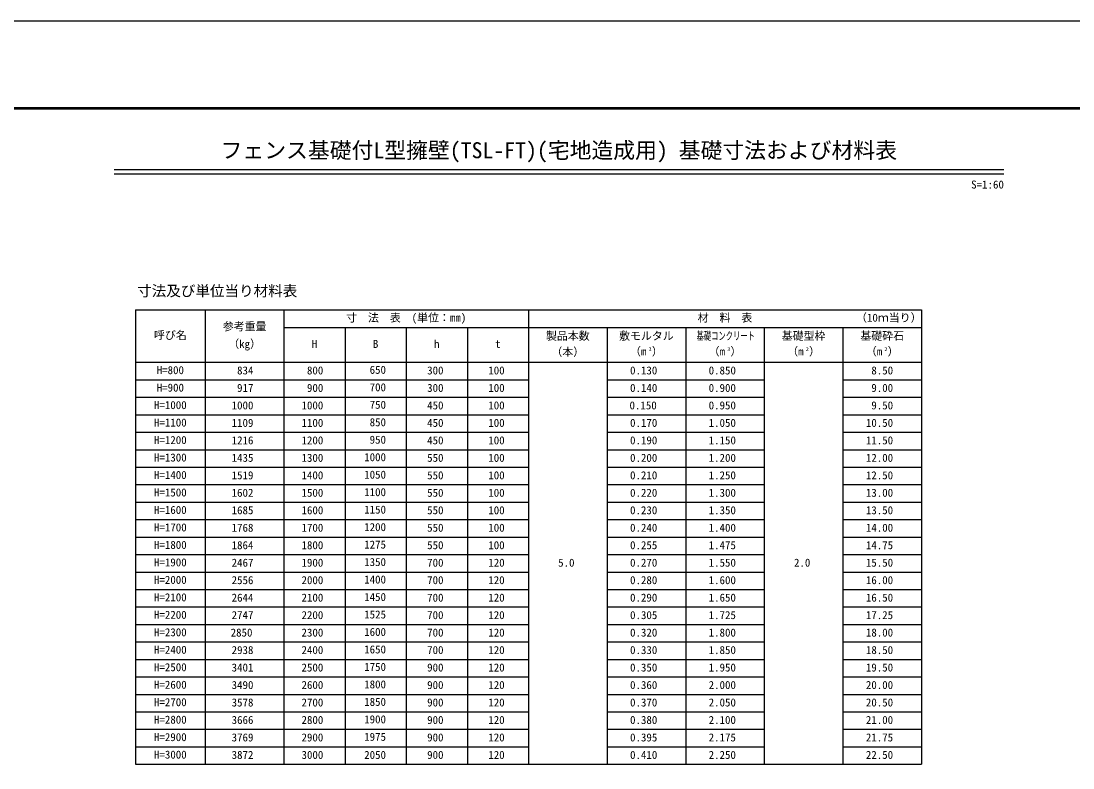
# Model space of a CAD drawing. Units: millimetres, scale not verified. Extents: x -50400 to 50400, y -17820 to 17820.
# Drawn here: x -32591 to -18139, y 7563 to 17820 of the extents above; entities that cross this region are included whole.
import ezdxf
from ezdxf.enums import TextEntityAlignment as Align

# ---------------------------------------------------------------- set-up
doc = ezdxf.new("R2010")
doc.units = ezdxf.units.MM
doc.header["$LTSCALE"] = 60
for name, color, linetype, lineweight in [('0-2_Defpoints', 5, 'Continuous', 25), ('0-4_HYO', 3, 'Continuous', 25), ('0-5_HYO2', 4, 'Continuous', 25), ('0-8_TXT', 7, 'Continuous', 25), ('0-9_WAKU', 3, 'Continuous', 25)]:
    doc.layers.add(name, color=color, linetype=linetype, lineweight=lineweight)
doc.styles.add('ＭＳ ゴシック', font='')
doc.styles.get('ＭＳ ゴシック').set_extended_font_data('MS Gothic')

msp = doc.modelspace()

# ---------------------------------------------------------------- linework, layer by layer
at = {"layer": '0-2_Defpoints'}
msp.add_lwpolyline([(-50400, -17820), (0, -17820), (0, 17820), (-50400, 17820)], close=True, dxfattribs=at)
at = {"layer": '0-4_HYO'}
for p, q in [((-31019.71, 13853.12), (-20219.71, 13853.12)), ((-31019.71, 13853.12), (-31019.71, 7613.12)), ((-30059.71, 13853.12), (-30059.71, 7613.12)), ((-28979.71, 13853.12), (-28979.71, 7613.12)), ((-25619.71, 13853.12), (-25619.71, 7613.12)), ((-20219.71, 13853.12), (-20219.71, 7613.12)), ((-28979.71, 13613.12), (-20219.71, 13613.12)), ((-28139.71, 13613.12), (-28139.71, 7613.12)), ((-27299.71, 13613.12), (-27299.71, 7613.12)), ((-26459.71, 13613.12), (-26459.71, 7613.12)), ((-24539.71, 13613.12), (-24539.71, 7613.12)), ((-23459.71, 13613.12), (-23459.71, 7613.12)), ((-22379.71, 13613.12), (-22379.71, 7613.12)), ((-21299.71, 13613.12), (-21299.71, 7613.12)), ((-31019.71, 13133.12), (-20219.71, 13133.12)), ((-31019.71, 7613.12), (-20219.71, 7613.12))]:
    msp.add_line(p, q, dxfattribs=at)
at = {"layer": '0-5_HYO2'}
for p, q in [((-31019.71, 12893.12), (-25619.71, 12893.12)), ((-24539.71, 12893.12), (-22379.71, 12893.12)), ((-21299.71, 12893.12), (-20219.71, 12893.12)), ((-31019.71, 12653.12), (-25619.71, 12653.12)), ((-24539.71, 12653.12), (-22379.71, 12653.12)), ((-21299.71, 12653.12), (-20219.71, 12653.12)), ((-31019.71, 12413.12), (-25619.71, 12413.12)), ((-24539.71, 12413.12), (-22379.71, 12413.12)), ((-21299.71, 12413.12), (-20219.71, 12413.12)), ((-31019.71, 12173.12), (-25619.71, 12173.12)), ((-24539.71, 12173.12), (-22379.71, 12173.12)), ((-21299.71, 12173.12), (-20219.71, 12173.12)), ((-31019.71, 11933.12), (-25619.71, 11933.12)), ((-24539.71, 11933.12), (-22379.71, 11933.12)), ((-21299.71, 11933.12), (-20219.71, 11933.12)), ((-31019.71, 11693.12), (-25619.71, 11693.12)), ((-24539.71, 11693.12), (-22379.71, 11693.12)), ((-21299.71, 11693.12), (-20219.71, 11693.12)), ((-31019.71, 11453.12), (-25619.71, 11453.12)), ((-24539.71, 11453.12), (-22379.71, 11453.12)), ((-21299.71, 11453.12), (-20219.71, 11453.12)), ((-31019.71, 11213.12), (-25619.71, 11213.12)), ((-24539.71, 11213.12), (-22379.71, 11213.12)), ((-21299.71, 11213.12), (-20219.71, 11213.12)), ((-31019.71, 10973.12), (-25619.71, 10973.12)), ((-24539.71, 10973.12), (-22379.71, 10973.12)), ((-21299.71, 10973.12), (-20219.71, 10973.12)), ((-31019.71, 10733.12), (-25619.71, 10733.12)), ((-24539.71, 10733.12), (-22379.71, 10733.12)), ((-21299.71, 10733.12), (-20219.71, 10733.12)), ((-31019.71, 10493.12), (-25619.71, 10493.12)), ((-24539.71, 10493.12), (-22379.71, 10493.12)), ((-21299.71, 10493.12), (-20219.71, 10493.12)), ((-31019.71, 10253.12), (-25619.71, 10253.12)), ((-24539.71, 10253.12), (-22379.71, 10253.12)), ((-21299.71, 10253.12), (-20219.71, 10253.12)), ((-31019.71, 10013.12), (-25619.71, 10013.12)), ((-24539.71, 10013.12), (-22379.71, 10013.12)), ((-21299.71, 10013.12), (-20219.71, 10013.12)), ((-31019.71, 9773.12), (-25619.71, 9773.12)), ((-24539.71, 9773.12), (-22379.71, 9773.12)), ((-21299.71, 9773.12), (-20219.71, 9773.12)), ((-31019.71, 9533.12), (-25619.71, 9533.12)), ((-24539.71, 9533.12), (-22379.71, 9533.12)), ((-21299.71, 9533.12), (-20219.71, 9533.12)), ((-31019.71, 9293.12), (-25619.71, 9293.12)), ((-24539.71, 9293.12), (-22379.71, 9293.12)), ((-21299.71, 9293.12), (-20219.71, 9293.12)), ((-31019.71, 9053.12), (-25619.71, 9053.12)), ((-24539.71, 9053.12), (-22379.71, 9053.12)), ((-21299.71, 9053.12), (-20219.71, 9053.12)), ((-31019.71, 8813.12), (-25619.71, 8813.12)), ((-24539.71, 8813.12), (-22379.71, 8813.12)), ((-21299.71, 8813.12), (-20219.71, 8813.12)), ((-31019.71, 8573.12), (-25619.71, 8573.12)), ((-24539.71, 8573.12), (-22379.71, 8573.12)), ((-21299.71, 8573.12), (-20219.71, 8573.12)), ((-31019.71, 8333.12), (-25619.71, 8333.12)), ((-24539.71, 8333.12), (-22379.71, 8333.12)), ((-21299.71, 8333.12), (-20219.71, 8333.12)), ((-31019.71, 8093.12), (-25619.71, 8093.12)), ((-24539.71, 8093.12), (-22379.71, 8093.12)), ((-21299.71, 8093.12), (-20219.71, 8093.12)), ((-31019.71, 7853.12), (-25619.71, 7853.12)), ((-24539.71, 7853.12), (-22379.71, 7853.12)), ((-21299.71, 7853.12), (-20219.71, 7853.12))]:
    msp.add_line(p, q, dxfattribs=at)
at = {"layer": '0-8_TXT'}
for p, q in [((-31312.24, 15780), (-19087.76, 15780)), ((-31312.24, 15722.4), (-19087.76, 15722.4))]:
    msp.add_line(p, q, dxfattribs=at)
at = {"layer": '0-9_WAKU', "lineweight": 50}
msp.add_lwpolyline([(-49200, -16620), (-1200, -16620), (-1200, 16620), (-49200, 16620)], close=True, dxfattribs=at)

# ---------------------------------------------------------------- texts
at = {"layer": '0-8_TXT', "style": 'ＭＳ ゴシック'}
for s, height, p in [('フェンス基礎付L型擁壁(TSL-FT)(宅地造成用) 基礎寸法および材料表', 219.9, (-29850, 15870)), ('S', 110, (-19537.76, 15486.59)), ('1', 110, (-19387.76, 15486.59)), ('6', 110, (-19237.76, 15486.59)), ('0', 110, (-19162.76, 15486.59)), ('=', 110, (-19462.76, 15486.59)), (':', 110, (-19312.76, 15486.59)), ('寸法及び単位当り材料表', 146.6, (-30995.71, 13997.12)), ('寸\u3000法\u3000表\u3000(単位：㎜)', 110, (-28124.71, 13658.12)), ('材\u3000料\u3000表', 110, (-23294.71, 13658.12)), ('（', 110, (-21119.71, 13658.12)), ('1', 110, (-20969.71, 13658.12)), ('0', 110, (-20894.71, 13658.12)), ('ｍ', 110, (-20819.71, 13658.12)), ('当', 110, (-20669.71, 13658.12)), ('り', 110, (-20519.71, 13658.12)), ('）', 110, (-20369.71, 13658.12)), ('参考重量', 110, (-29819.71, 13538.12)), ('呼び名', 110, (-30764.71, 13418.12)), ('（kg）', 110, (-29744.71, 13298.12)), ('H', 110, (-28597.21, 13298.12)), ('B', 110, (-27757.21, 13298.12)), ('h', 110, (-26917.21, 13298.12)), ('製品本数', 110, (-25379.71, 13408.12)), ('敷モルタル', 110, (-24374.71, 13408.12)), ('基礎型枠', 110, (-22139.71, 13408.12)), ('基礎砕石', 110, (-21059.71, 13408.12)), ('t', 110, (-26077.21, 13298.12)), ('（本）', 110, (-25304.71, 13188.12)), ('（m ）', 110, (-24224.71, 13194.72)), ('3', 52.79, (-23969.61, 13271.44)), ('（m ）', 110, (-23144.71, 13194.72)), ('3', 52.79, (-22889.61, 13271.44)), ('（m ）', 110, (-22064.71, 13194.72)), ('2', 52.79, (-21809.61, 13271.44)), ('（m ）', 110, (-20984.71, 13194.72)), ('2', 52.79, (-20729.61, 13271.44)), ('H=800', 110, (-30727.21, 12938.12)), (' 834', 110, (-29697.91, 12933.92)), (' 800', 110, (-28737.91, 12933.92)), (' 650', 110, (-27876.59, 12942.5)), ('300', 110, (-27011.71, 12933.92)), ('100', 110, (-26171.71, 12933.92)), ('0.130', 110, (-24224.11, 12933.92)), ('0.850', 110, (-23144.11, 12933.92)), (' 8.50', 110, (-20984.11, 12933.92)), ('H=900', 110, (-30727.21, 12698.12)), (' 917', 110, (-29697.91, 12693.92)), (' 900', 110, (-28737.91, 12693.92)), (' 700', 110, (-27876.59, 12702.5)), ('300', 110, (-27011.71, 12693.92)), ('100', 110, (-26171.71, 12693.92)), ('0.140', 110, (-24224.11, 12693.92)), ('0.900', 110, (-23144.11, 12693.92)), (' 9.00', 110, (-20984.11, 12693.92)), ('H=1000', 110, (-30764.71, 12458.12)), ('1000', 110, (-29697.91, 12453.92)), ('1000', 110, (-28737.91, 12453.92)), (' 750', 110, (-27876.59, 12462.5)), ('450', 110, (-27011.71, 12453.92)), ('100', 110, (-26171.71, 12453.92)), ('0.150', 110, (-24231.44, 12453.88)), ('0.950', 110, (-23144.11, 12453.92)), (' 9.50', 110, (-20984.11, 12453.92)), ('H=1100', 110, (-30764.71, 12218.12)), ('1109', 110, (-29697.91, 12213.92)), ('1100', 110, (-28737.91, 12213.92)), (' 850', 110, (-27876.59, 12222.5)), ('450', 110, (-27011.71, 12213.92)), ('100', 110, (-26171.71, 12213.92)), ('0.170', 110, (-24224.11, 12213.92)), ('1.050', 110, (-23144.11, 12213.92)), ('10.50', 110, (-20984.11, 12213.92)), ('H=1200', 110, (-30764.71, 11978.12)), ('1216', 110, (-29697.91, 11973.92)), ('1200', 110, (-28737.91, 11973.92)), (' 950', 110, (-27876.59, 11982.5)), ('450', 110, (-27011.71, 11973.92)), ('100', 110, (-26171.71, 11973.92)), ('0.190', 110, (-24224.11, 11973.92)), ('1.150', 110, (-23144.11, 11973.92)), ('11.50', 110, (-20984.11, 11973.92)), ('H=1300', 110, (-30764.71, 11738.12)), ('1435', 110, (-29697.91, 11733.92)), ('1300', 110, (-28737.91, 11733.92)), ('1000', 110, (-27876.59, 11742.5)), ('550', 110, (-27011.71, 11733.92)), ('100', 110, (-26171.71, 11733.92)), ('0.200', 110, (-24224.11, 11733.92)), ('1.200', 110, (-23144.11, 11733.92)), ('12.00', 110, (-20984.11, 11733.92)), ('H=1400', 110, (-30764.71, 11498.12)), ('1519', 110, (-29697.91, 11493.92)), ('1400', 110, (-28737.91, 11493.92)), ('1050', 110, (-27876.59, 11502.5)), ('550', 110, (-27011.71, 11493.92)), ('100', 110, (-26171.71, 11493.92)), ('0.210', 110, (-24224.11, 11493.92)), ('1.250', 110, (-23144.11, 11493.92)), ('12.50', 110, (-20984.11, 11493.92)), ('H=1500', 110, (-30764.71, 11258.12)), ('1602', 110, (-29697.91, 11253.92)), ('1500', 110, (-28737.91, 11253.92)), ('1100', 110, (-27876.59, 11262.5)), ('550', 110, (-27011.71, 11253.92)), ('100', 110, (-26171.71, 11253.92)), ('0.220', 110, (-24224.11, 11253.92)), ('1.300', 110, (-23144.11, 11253.92)), ('13.00', 110, (-20984.11, 11253.92)), ('H=1600', 110, (-30764.71, 11018.12)), ('1685', 110, (-29697.91, 11013.92)), ('1600', 110, (-28737.91, 11013.92)), ('1150', 110, (-27876.59, 11022.5)), ('550', 110, (-27011.71, 11013.92)), ('100', 110, (-26171.71, 11013.92)), ('0.230', 110, (-24224.11, 11013.92)), ('1.350', 110, (-23144.11, 11013.92)), ('13.50', 110, (-20984.11, 11013.92)), ('H=1700', 110, (-30764.71, 10778.12)), ('1768', 110, (-29697.91, 10773.92)), ('1700', 110, (-28737.91, 10773.92)), ('1200', 110, (-27876.59, 10782.5)), ('550', 110, (-27011.71, 10773.92)), ('100', 110, (-26171.71, 10773.92)), ('0.240', 110, (-24224.11, 10773.92)), ('1.400', 110, (-23144.11, 10773.92)), ('14.00', 110, (-20984.11, 10773.92)), ('H=1800', 110, (-30764.71, 10538.12)), ('1864', 110, (-29697.91, 10533.92)), ('1800', 110, (-28737.91, 10533.92)), ('1275', 110, (-27876.59, 10542.5)), ('550', 110, (-27011.71, 10533.92)), ('100', 110, (-26171.71, 10533.92)), ('0.255', 110, (-24224.11, 10533.92)), ('1.475', 110, (-23144.11, 10533.92)), ('14.75', 110, (-20984.11, 10533.92)), ('H=1900', 110, (-30764.71, 10298.12)), ('2467', 110, (-29697.91, 10293.92)), ('1900', 110, (-28737.91, 10293.92)), ('1350', 110, (-27876.59, 10302.5)), ('700', 110, (-27011.71, 10293.92)), ('120', 110, (-26171.71, 10293.92)), ('5.0', 110, (-25211.71, 10293.92)), ('0.270', 110, (-24224.11, 10293.92)), ('1.550', 110, (-23144.11, 10293.92)), ('2.0', 110, (-21971.71, 10293.92)), ('15.50', 110, (-20984.11, 10293.92)), ('H=2000', 110, (-30764.71, 10058.12)), ('2556', 110, (-29697.91, 10053.92)), ('2000', 110, (-28737.91, 10053.92)), ('1400', 110, (-27876.59, 10062.5)), ('700', 110, (-27011.71, 10053.92)), ('120', 110, (-26171.71, 10053.92)), ('0.280', 110, (-24224.11, 10053.92)), ('1.600', 110, (-23144.11, 10053.92)), ('16.00', 110, (-20984.11, 10053.92)), ('H=2100', 110, (-30764.71, 9818.12)), ('2644', 110, (-29697.91, 9813.92)), ('2100', 110, (-28737.91, 9813.92)), ('1450', 110, (-27876.59, 9822.5)), ('700', 110, (-27011.71, 9813.92)), ('120', 110, (-26171.71, 9813.92)), ('0.290', 110, (-24224.11, 9813.92)), ('1.650', 110, (-23144.11, 9813.92)), ('16.50', 110, (-20984.11, 9813.92)), ('H=2200', 110, (-30764.71, 9578.12)), ('2747', 110, (-29697.91, 9573.92)), ('2200', 110, (-28737.91, 9573.92)), ('1525', 110, (-27876.59, 9582.5)), ('700', 110, (-27011.71, 9573.92)), ('120', 110, (-26171.71, 9573.92)), ('0.305', 110, (-24224.11, 9573.92)), ('1.725', 110, (-23144.11, 9573.92)), ('17.25', 110, (-20984.11, 9573.92)), ('H=2300', 110, (-30764.71, 9338.12)), ('2850', 110, (-29711.42, 9333.92)), ('2300', 110, (-28737.91, 9333.92)), ('1600', 110, (-27876.59, 9342.5)), ('700', 110, (-27011.71, 9333.92)), ('120', 110, (-26171.71, 9333.92)), ('0.320', 110, (-24224.11, 9333.92)), ('1.800', 110, (-23144.11, 9333.92)), ('18.00', 110, (-20984.11, 9333.92)), ('H=2400', 110, (-30764.71, 9098.12)), ('2938', 110, (-29697.91, 9093.92)), ('2400', 110, (-28737.91, 9093.92)), ('1650', 110, (-27876.59, 9102.5)), ('700', 110, (-27011.71, 9093.92)), ('120', 110, (-26171.71, 9093.92)), ('0.330', 110, (-24224.11, 9093.92)), ('1.850', 110, (-23144.11, 9093.92)), ('18.50', 110, (-20984.11, 9093.92)), ('H=2500', 110, (-30764.71, 8858.12)), ('3401', 110, (-29697.91, 8853.92)), ('2500', 110, (-28737.91, 8853.92)), ('1750', 110, (-27876.59, 8862.5)), ('900', 110, (-27011.71, 8853.92)), ('120', 110, (-26171.71, 8853.92)), ('0.350', 110, (-24224.11, 8853.92)), ('1.950', 110, (-23144.11, 8853.92)), ('19.50', 110, (-20984.11, 8853.92)), ('H=2600', 110, (-30764.71, 8618.12)), ('3490', 110, (-29697.91, 8613.92)), ('2600', 110, (-28737.91, 8613.92)), ('1800', 110, (-27876.59, 8622.5)), ('900', 110, (-27011.71, 8613.92)), ('120', 110, (-26171.71, 8613.92)), ('0.360', 110, (-24224.11, 8613.92)), ('2.000', 110, (-23144.11, 8613.92)), ('20.00', 110, (-20984.11, 8613.92)), ('H=2700', 110, (-30764.71, 8378.12)), ('3578', 110, (-29697.91, 8373.92)), ('2700', 110, (-28737.91, 8373.92)), ('1850', 110, (-27876.59, 8382.5)), ('900', 110, (-27011.71, 8373.92)), ('120', 110, (-26171.71, 8373.92)), ('0.370', 110, (-24224.11, 8373.92)), ('2.050', 110, (-23144.11, 8373.92)), ('20.50', 110, (-20984.11, 8373.92)), ('H=2800', 110, (-30764.71, 8138.12)), ('3666', 110, (-29697.91, 8133.92)), ('2800', 110, (-28737.91, 8133.92)), ('1900', 110, (-27876.59, 8142.5)), ('900', 110, (-27011.71, 8133.92)), ('120', 110, (-26171.71, 8133.92)), ('0.380', 110, (-24224.11, 8133.92)), ('2.100', 110, (-23144.11, 8133.92)), ('21.00', 110, (-20984.11, 8133.92)), ('H=2900', 110, (-30764.71, 7898.12)), ('3769', 110, (-29697.91, 7893.92)), ('2900', 110, (-28737.91, 7893.92)), ('1975', 110, (-27876.59, 7902.5)), ('900', 110, (-27011.71, 7893.92)), ('120', 110, (-26171.71, 7893.92)), ('0.395', 110, (-24224.11, 7893.92)), ('2.175', 110, (-23144.11, 7893.92)), ('21.75', 110, (-20984.11, 7893.92)), ('H=3000', 110, (-30764.71, 7658.12)), ('3872', 110, (-29697.91, 7653.92)), ('3000', 110, (-28737.91, 7653.92)), ('2050', 110, (-27876.59, 7653.92)), ('900', 110, (-27011.71, 7653.92)), ('120', 110, (-26171.71, 7653.92)), ('0.410', 110, (-24224.11, 7653.92)), ('2.250', 110, (-23144.11, 7653.92)), ('22.50', 110, (-20984.11, 7653.92))]:
    msp.add_text(s, height=height, dxfattribs=at).set_placement(p, align=Align.BOTTOM_LEFT)
at = {"layer": '0-8_TXT', "style": 'ＭＳ ゴシック', "width": 0.65}
msp.add_text('基礎コンクリート', height=110, dxfattribs=at).set_placement((-23309.71, 13408.12), align=Align.BOTTOM_LEFT)

doc.saveas('drawing.dxf')
